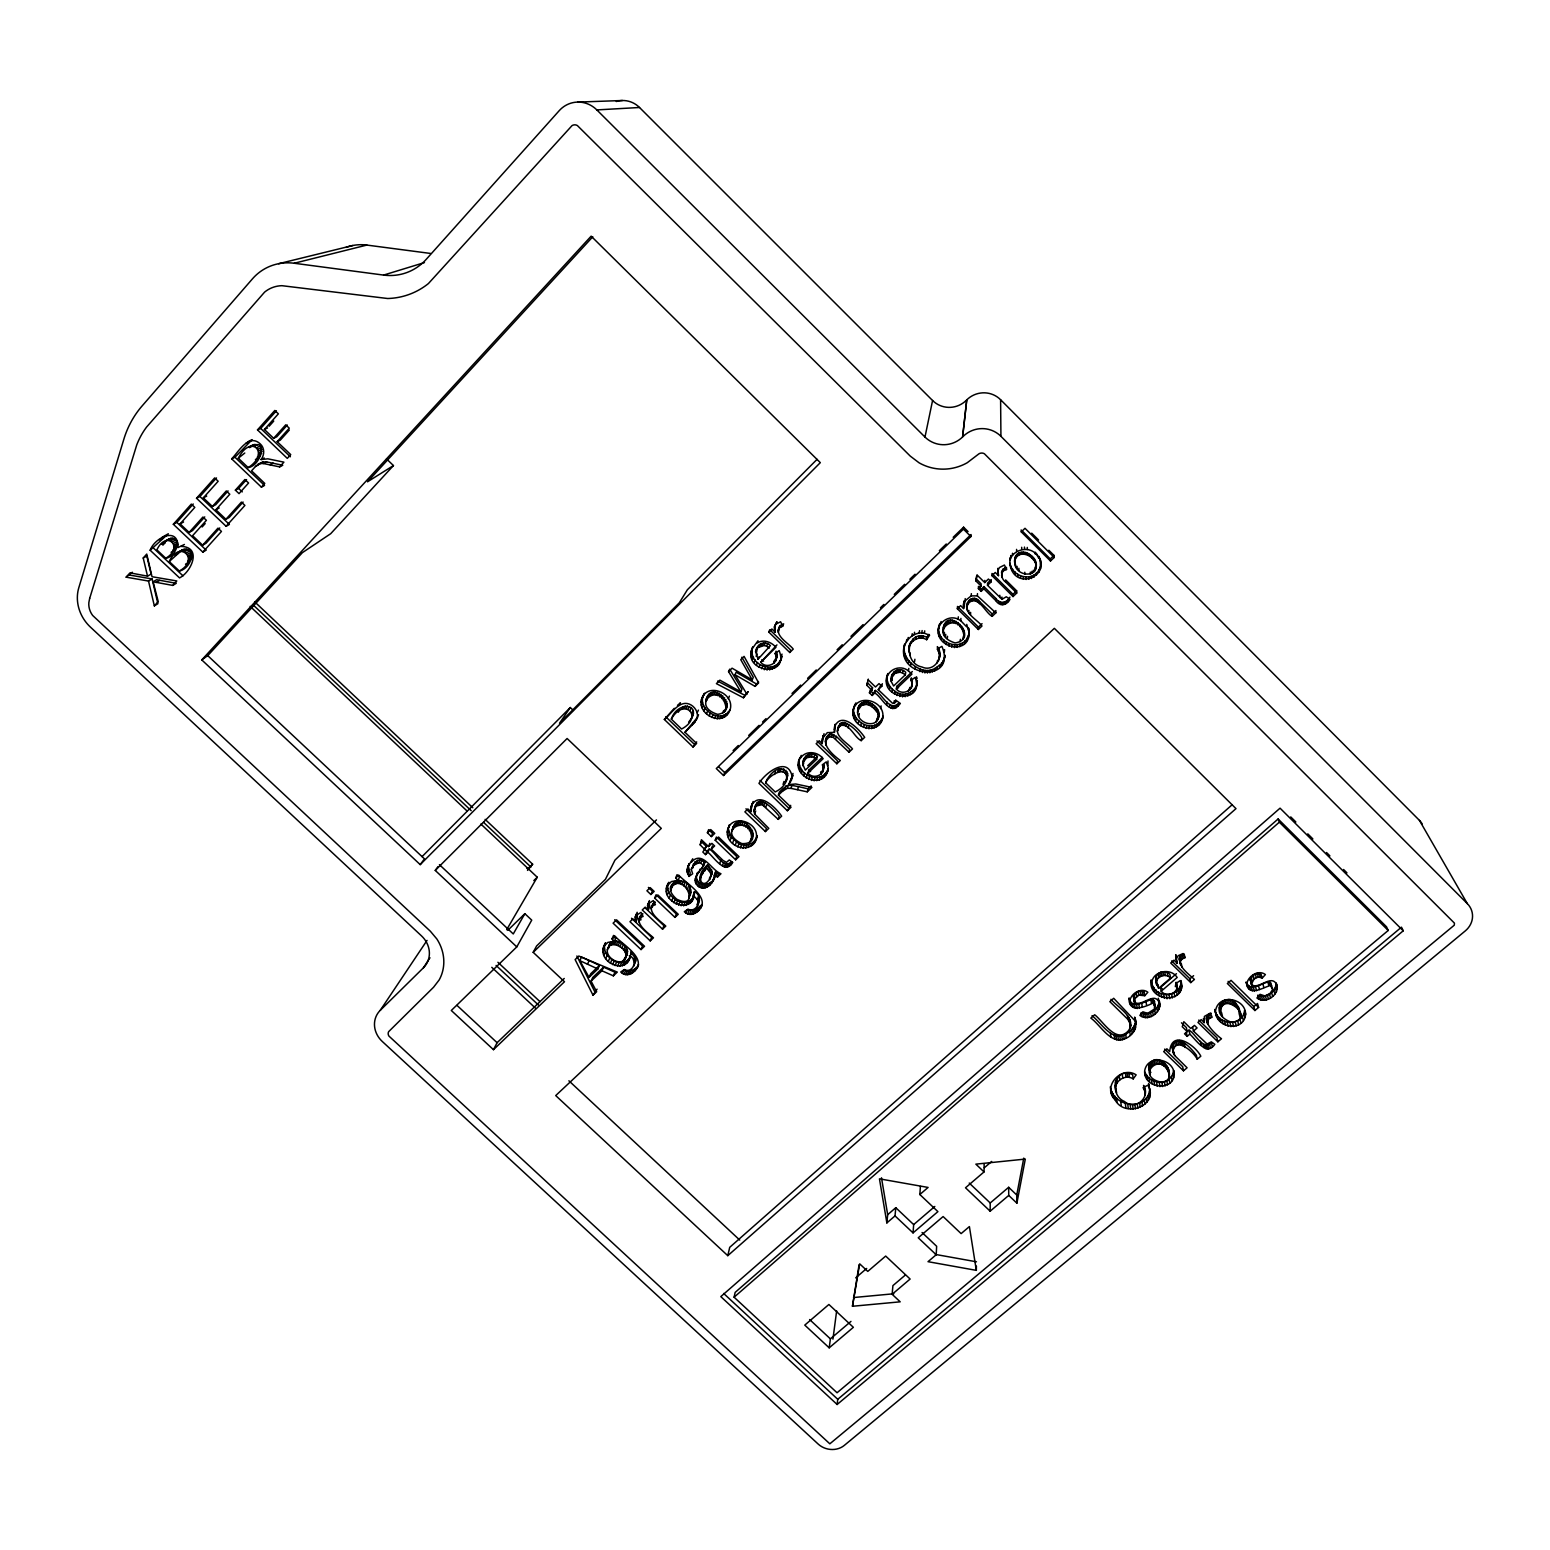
<?xml version="1.0" encoding="UTF-8"?>
<svg xmlns="http://www.w3.org/2000/svg" width="1550" height="1550" viewBox="0 0 1550 1550"><rect width="100%" height="100%" fill="white"/><g stroke="black" fill="none" stroke-linecap="round" stroke-linejoin="round"><path stroke-width="1.5" d="M625.987 955.071C625.483 967.587 607.949 960.632 607.271 951.448C607.6 938.971 625.425 945.887 625.987 955.071L627.537 951.487C626.956 942.342 609.208 935.464 608.879 947.883M625.677 957.958L627.537 951.487M908.804 648.21C910.276 640.518 919.654 635.054 926.667 639.724L926.977 637.321C906.518 628.273 902.41 663.264 922.056 667.023C933.991 672.7 945.093 656.464 937.324 646.641L939.494 655.398M939.494 657.413L939.746 652.938M179.354 571.039C200.493 559.356 179.238 539.245 169.241 561.526L179.354 571.039C193.304 568.017 197.896 541.628 179.044 551.606M992.194 616.357L995.836 612.87L995.856 610.564L992.213 614.033L992.194 616.357C985.451 613.064 978.786 595.374 969.292 602.408C960.826 611.94 977.779 619.748 981.983 626.026L978.341 629.494L957.338 608.743L957.512 606.457L978.418 627.111L978.341 629.494M987.505 585.319L991.206 581.792L991.225 579.623L987.544 583.129L987.505 585.319L1001.978 599.288L1006.299 596.769L1009.98 599.385C1007.248 605.159 999.537 606.844 995.972 600.799L995.991 598.552L983.921 586.597L981.247 589.155L981.169 591.364L978.399 588.613L978.476 586.404L981.247 589.155M990.217 1202.974L1008.663 1187.3L1008.74 1195.418L990.159 1211.189L990.217 1202.974L969.234 1183.057M635.151 962.666L635.791 958.578L630.753 952.204C630.734 978.283 592.662 962.221 605.585 942.788L602.95 949.201M627.963 961.678L630.366 956.311C623.875 970.087 602.756 958.423 604.577 945.655M671.111 887.84C683.938 869.996 701.491 911.342 676.788 899.213C654.255 879.548 698.604 872.301 689.111 896.404M726.059 707.827C721.409 679.346 688.471 705.134 717.65 714.356C741.908 710.888 711.276 676.226 705.696 701.084M997.832 572.648L997.851 568.346L998.471 575.651L995.274 572.473L991.961 575.651L1013.041 596.556L1016.722 593.049L1016.645 590.821L1005.659 579.933L1005.698 582.102L1016.722 593.049M1180.054 963.286L1179.298 958.074L1180.771 955.575L1184.181 953.986L1184.975 957.687C1171.742 962.279 1190.671 975.628 1194.43 979.464L1190.768 982.603L1170.734 962.996L1174.009 960.167L1177.051 963.131L1175.791 954.664L1176.295 959.411M990.159 1211.189L965.514 1187.784L984.037 1171.916L984.153 1163.953M991.961 575.651L992 573.5L1012.983 594.309L1013.041 596.556M706.936 700.174L706.955 698.469M751.556 839.209C752.312 812.452 714.007 830.083 741.791 843.587C768.18 844.924 740.474 804.566 732.259 829.482M909.191 645.769L908.746 651.872M1207.256 1022.729L1208.748 1018.776L1212.158 1017.226L1210.298 1013.08L1204.389 1016.413L1204.253 1022.554L1201.231 1019.609L1197.956 1022.399L1217.854 1041.813L1221.497 1038.733C1216.382 1035.129 1197.801 1018.505 1211.267 1013.293M676.711 883.636L678.048 880.322L675.684 877.998L678.726 875.111C686.107 883.713 713.949 899.039 696.783 912.156C693.199 915.062 687.522 915.391 684.306 911.71L688.006 909.153C697.326 913.88 704.475 895.822 694.342 891.773C695.543 917.523 655.359 901.461 668.883 882.26L666.442 888.538M693.916 895.977C687.347 910.024 665.822 898.244 667.817 885.186M732.956 829.541L733.363 826.363M922.056 1232.502L936.646 1246.277L936.2 1254.744L928.024 1261.681L976.326 1270.361L976.403 1266.079M715.519 871.952L714.317 875.246L717.495 877.029L718.677 873.716L715.519 871.952C715.693 879.935 707.904 891.851 698.914 886.774C688.781 879.141 702.789 870.189 704.843 862.304L700.058 859.494L695.136 861.955L691.281 869.317L692.656 873.774L688.975 876.409L686.921 871.701L689.072 863.679L686.96 869.395M688.975 876.409L690.254 873.115L688.258 866.121M978.399 588.613L981.092 586.055L975.861 580.882L977.352 575.263L984.734 582.567L984.792 580.378M981.169 591.364L983.863 588.806L983.921 586.597M1144.598 1091.006L1143.571 1085.407C1151.069 1097.516 1135.22 1110.982 1124.467 1101.469C1108.444 1095.056 1114.876 1065.819 1132.643 1074.751L1133.205 1078.897C1125.784 1073.859 1114.527 1080.641 1115.574 1089.476M878.734 713.291C880.477 729.953 856.22 724.683 857.634 710.946C858.681 693.024 885.031 705.889 877.765 719.316M903.611 651.271L904.716 644.006C893.943 677.893 957.609 683.608 941.916 646.35L937.053 649.101M858.235 708.253L857.576 712.671M981.092 586.055L981.15 583.846L975.958 578.692L976.946 574.972M979.406 603.706L979.484 601.439C974.931 594.541 965.398 600.47 966.716 607.678M751.053 651.814L752.816 646.912C740.319 672.526 790.345 678.939 779.146 650.593L775.116 653.674C780.599 662.78 766.591 669.833 760.759 662.218L776.938 644.897M977.391 601.923L977.469 599.656M964.023 636.159C959.993 606.844 925.195 633.466 955.11 642.94C981.731 638.6 944.551 602.252 943.059 631.063M964.236 631.993L963.577 637.786M995.836 612.87L977.372 595.859L977.469 593.611M975.706 600.877L975.803 598.629M943.369 626.936L943.408 632.923M975.861 580.882L975.958 578.692M974.156 600.489L974.252 598.222M715.092 874.994C714.337 889.099 690.622 885.922 697.732 872.34L695.233 878.966M972.47 600.625L972.586 598.358M1035.962 567.784C1039.817 553.369 1012.944 544.36 1014.708 562.669C1015.056 577.278 1040.728 578.712 1035.536 561.952M969.079 631.451L968.963 633.834L968.556 627.982C974.562 658.421 928.799 648.462 939.804 623.623L938.254 630.598M970.823 601.264L970.939 598.998M957.338 608.743L960.613 605.624L963.596 608.569L965.088 600.838L971.23 595.878L971.346 593.631M970.513 614.711L970.629 612.386M781.006 658.537L781.936 656.057C778.488 675.296 749.502 666.849 752.099 649.373M968.421 637.341L968.537 634.938C963.519 652.376 937.808 644.277 938.506 628.234M966.909 640.634L967.045 638.212M969.292 602.408L969.409 600.141M968.769 612.773L968.886 610.467M825.336 741.404L829.211 736.773L833.299 737.374L849.012 752.215L849.652 749.367L836.264 736.366L829.928 733.983C817.761 742.256 833.338 755.354 840.313 760.488L836.845 763.762L816.153 743.709L819.252 740.764L822.159 743.574L823.011 735.959L822.159 743.574M826.072 738.614L825.821 745.337M886.658 678.571L887.898 673.533C876.564 699.612 925.602 705.599 915.12 677.389L910.993 680.45C916.321 689.673 902.158 696.589 896.326 688.994L896.752 686.398L912.33 671.557M968.421 630.366L966.735 624.398M967.549 610.952L966.851 605.391M964.526 643.502L964.681 641.08M723.54 775.523L970.901 536.552L971.017 534.556L724.702 772.617L723.54 775.523L716.294 768.548L963.441 529.151L963.596 527.194L968.053 531.611M966.871 609.247L967.006 606.961M967.491 604.829L967.626 602.562M799.257 760.023C796.991 775.911 822.546 785.501 828.339 768.606C824.929 791.527 789.454 776.666 799.974 757.621M1110.304 1086.86C1113.016 1107.397 1148.027 1111.873 1149.751 1088.817M1133.205 1078.897L1136.15 1074.867C1121.386 1065.121 1101.682 1086.938 1115.07 1099.841C1125.067 1118.848 1159.788 1105.111 1147.814 1085.252L1143.048 1087.616L1144.171 1089.592M963.732 632.516L963.887 630.133M962.899 630.598L963.054 628.215M962.221 645.362L962.376 642.921M965.088 600.838L965.224 598.591M962.783 639.278L963.732 635.384M963.403 605.817L964.042 600.974L963.887 603.241M963.596 608.569L963.558 603.551M959.779 646.66L959.934 644.219M960.186 641.739L960.361 639.317M961.562 628.622L961.717 626.258M966.599 626.762L960.748 620.717L960.923 618.392M886.484 681.206L887.143 675.994M913.047 1232.889L913.667 1224.597L895.784 1207.702L895.028 1215.897L913.047 1232.889L937.905 1211.635L919.847 1194.527L920.409 1186.467M959.741 626.607L959.915 624.262M1169.456 1076.514C1164.631 1047.684 1131.655 1076.669 1162.442 1082.462C1174.764 1080.602 1168.933 1062.312 1159.361 1060.161C1152.154 1057.236 1144.869 1066.807 1150.894 1072.484M957.183 647.416L957.357 644.955M957.803 624.921L957.977 622.558M960.748 620.717L958.132 619.148L958.307 616.822M792.127 776.376L788.834 784.571L795.751 783.971L811.909 787.419L807.259 791.837L791.081 788.388L787.303 788.33L782.692 791.023L778.429 795.092L791.042 807.24L787.361 810.727L758.958 783.351C764.925 773.392 787.536 755.373 792.127 776.376L792.999 773.431M955.866 623.662L956.059 621.317M954.471 647.609L954.664 645.168M1240.233 1017.808L1239.206 1013.874C1236.183 982.216 1200.746 1011.143 1231.727 1022.399C1259.414 1017.982 1216.595 987.292 1221.303 1014.669M951.7 647.222L951.894 644.761M953.947 622.868L954.141 620.523M952.049 622.519L952.243 620.174M859.087 1264.723L852.461 1306.263L900.182 1301.826L892.141 1294.289L892.916 1285.609L905.394 1275.011M948.968 646.195L949.181 643.754M950.208 622.558L950.421 620.213M755.586 651.659L758.028 659.196L770.389 645.614C765.022 639.937 756.245 644.471 755.586 651.659L758.841 645.246M947.302 638.697L947.515 636.294M944.706 657.587L944.919 655.107L944.105 660.242M946.256 644.529L946.488 642.087M948.523 622.964L948.736 620.62M945.519 636.74L945.752 634.337M944.357 652.066L944.589 649.605M946.972 623.701L947.186 621.356M1152.309 984.986C1157.366 999.731 1182.418 996.65 1180.887 980.569C1188.114 1004.167 1147.639 1003.121 1151.049 979.929L1152.967 988.803M696.279 719.936C699.321 714.647 696.105 708.059 691.281 705.095C679.985 698.314 671.596 713.717 664.33 719.452L693.005 747.003L696.609 743.477L684.964 732.278L697.577 717.243L694.516 722.591L684.964 732.278M943.02 662.761L944.337 657.743M944.221 634.803L944.454 632.419M895.028 1215.897L886.871 1222.911L887.685 1214.677L881.485 1177.787M941.47 665.124L943.272 660.242M943.582 642.223L943.834 639.801M945.558 624.805L945.791 622.461M802.764 764.266C801.97 756.4 811.464 750.2 817.412 756.458L816.637 759.326L805.303 770.156L802.764 764.266L804.179 758.493M944.396 626.161L944.628 623.817M1419.451 820.396L1467.308 903.611A21.332 19.22 -11.8 0 1 1465.254 930.93L844.285 1445.414A18.619 16.159 13.3 0 1 818.167 1444.058L382.308 1041.503A23.851 21.487 30 0 1 380.293 1010.29L423.402 967.82A24.122 21.933 31.6 0 0 421.542 935.929L90.442 627.111A37.975 34.255 48.9 0 1 78.837 587.624L123.864 439.173A103.056 94.628 53.4 0 1 142.077 405.984L252.437 278.864A53.649 49.755 61.2 0 1 294.209 263.248L383.586 275.086A54.754 51.247 67.7 0 0 426.231 259.334L559.201 110.689A27.919 26.505 79.8 0 1 596.827 109.914L924.982 437.042A26.776 26.447 -33.3 0 0 962.608 436.945L966.754 399.881A24.006 23.579 -33.5 0 1 1000.603 399.726L1419.451 820.396A19.123 17.438 -13.4 0 1 1422.222 824.096M939.416 667.372L941.722 662.625M943.582 627.673L943.814 625.309M962.608 436.945L966.754 399.881M938.389 661.153L939.746 654.933M939.126 659.331L939.377 656.851M941.083 639.356L941.315 636.953M937.285 662.857L937.556 660.358M937.053 669.387L937.324 666.849L939.688 664.853M939.087 653.344L939.358 650.884M939.339 636.469L939.591 634.066M939.552 625.967L941.102 621.511M938.273 651.252L938.544 648.791M934.669 670.976L934.941 668.438L937.324 666.849M891.095 679.946C890.107 672.099 899.814 665.958 905.723 672.274L905.316 674.812L893.614 685.972L891.231 681.516L892.18 674.424M891.715 675.839L892.161 680.469M938.68 628.215L938.932 625.851M938.409 633.543L938.661 631.16M932.267 672.099L932.558 669.561L934.941 668.438M929.845 672.797L930.136 670.259L932.558 669.561M712.167 872.011C706.432 894.893 691.029 878.54 707.556 864.881L712.167 872.011L709.764 879.683M927.404 673.087L927.714 670.53L930.136 670.259M837.136 1404.494L837.756 1399.301L1401.471 927.171L1403.234 930.814L837.136 1404.494L720.808 1296.614L1280.048 808.17L1403.234 930.814M1092.014 1015.715C1101.101 1022.477 1111.641 1042.026 1125.707 1034.199C1131.539 1030.983 1137.642 1024.201 1134.639 1017.11C1137.991 1025.306 1134.464 1034.47 1126.249 1038.19C1111.311 1046.269 1100.597 1024.86 1090.832 1018.098L1094.668 1014.766C1103.038 1021.043 1116.252 1044.622 1128.536 1030.614C1137.429 1017.866 1117.163 1007.035 1110.943 999.324M924.924 672.991L925.234 670.433L927.714 670.53M730.341 708.989C734.254 692.404 706.141 681.671 701.356 700.019C697.907 715.868 724.664 727.318 730.127 709.512C721.176 726.02 694.477 707.594 704.611 693.218L703.351 695.814M922.405 672.526L922.734 669.968C913.473 667.081 904.541 659.06 904.018 648.83M756.148 838.841C760.314 821.19 729.236 812.336 727.241 832.195C727.086 849.226 755.044 854.961 757.175 835.683L754.792 841.921M832.931 1339.142L836.651 1310.893M829.192 1347.822L853.372 1327.323L828.901 1304.48L804.779 1325.114L829.192 1347.822L830.393 1338.871L850.969 1321.394M919.867 671.673L920.196 669.135M916.864 685.333L917.329 680.76L916.379 687.289M926.667 639.724L929.593 635.209L924.401 633.252L924.711 630.869M915.507 689.169L916.728 684.674M922.696 638.232L923.006 635.829M714.317 875.246L713.077 880.826M914.248 691.009L915.856 686.572M916.108 679.384L916.457 676.808L917.077 678.784M912.621 692.773L914.616 688.394M920.855 637.961L921.184 635.558M903.766 648.849C905.142 640.324 912.931 632.71 921.804 632.942L922.134 630.559M834.113 729.585L835.179 724.296L834.404 732.375L827.293 732.627L822.275 738.749M914.984 669.116L915.333 666.577M910.257 694.671L910.644 692.036L912.989 690.137M911.284 687.929L911.671 685.333M911.962 683.259L911.361 677.873L910.993 680.45M919.189 633.078L919.538 630.695M912.059 685.739L912.349 680.663M919.111 638.019L919.46 635.616M914.539 661.753L914.907 659.254M882.493 718.89C887.084 700.426 854.922 691.688 852.849 712.186C852.151 729.527 881.136 735.766 882.996 716.178L881.059 722.106M909.734 689.905L910.121 687.289L908.358 690.99M915.856 639.046L916.205 636.643M907.796 695.989L908.184 693.354L910.644 692.036M910.606 665.551L910.974 663.051M1155.641 978.844C1156.048 972.024 1165.348 969.351 1169.843 974.252L1170.579 978.031L1158.606 988.338L1155.641 978.844L1156.823 985.548M1170.579 978.031C1165.716 972.489 1155.196 976.655 1156.397 984.114M905.2 696.744L905.607 694.109L908.184 693.354M912.814 641.254L913.183 638.852M896.326 688.994L911.962 674.095L908.436 670.917L908.823 668.399M914.19 634.648L914.558 632.264M727.241 832.195L729.507 824.736L727.589 829.947M908.533 663.322L908.92 660.804M909.908 655.437L910.296 652.976M910.121 644.606L910.509 642.184M911.865 636.081L912.233 633.698M902.507 696.938L902.914 694.303L905.607 694.109M1129.872 1028.851L1130.047 1019.745M906.808 660.998L907.215 658.518M909.288 646.369L909.676 643.947M899.775 696.551L900.201 693.916C893.594 691.726 887.627 685.778 886.968 678.629M905.316 674.812L902.546 672.991L902.972 670.452M907.835 639.879L908.222 637.476M875.266 690.409L874.743 693.024C881.408 696.241 888.731 714.511 897.993 706.277L898.419 703.603C889.196 711.799 881.911 693.606 875.266 690.409L872.146 695.485L869.414 692.811L872.534 687.735L867.399 682.717L866.818 685.294L871.991 690.351L869.414 692.811M905.452 658.634L905.859 656.154M904.464 656.192L904.871 653.712M896.132 707.749L896.559 705.076M1040.418 568.986L1040.302 559.744L1038.5 556.101C1050.784 575.476 1018.021 589.717 1010.891 568.191C1004.013 551.122 1031.622 541.454 1038.674 558.174M903.844 653.712L904.251 651.252M897.121 695.543L897.547 692.928M906.363 641.933L906.75 639.511M750.587 809.178L752.021 803.714L750.839 811.754L747.914 808.945L744.891 811.851L765.409 831.575L768.781 828.359L754.656 814.041L753.784 810.941L756.109 806.019L762.193 804.663L778.255 819.369L781.646 816.153C775.891 807.686 758.376 789.958 750.994 806.756M891.269 678.416L894.989 673.32L900.027 672.216L900.434 669.697M894.389 708.505L894.834 705.831M881.117 684.809L878.249 689.673L892.548 703.293L895.299 702.479L895.745 699.825M892.781 708.679L893.246 706.006M893.846 703.371L894.292 700.716M855.329 705.637L855.949 702.964C845.351 717.495 872.437 735.979 881.543 719.374M891.308 708.369L891.754 705.696M894.486 693.954L894.951 691.339M898.206 672.216L898.651 669.678M852.461 1306.263L859.688 1263.831L867.768 1271.407L885.689 1256.062L910.121 1279.041L892.141 1294.289M896.539 672.584L896.966 670.046M889.448 707.188L889.913 704.514M891.928 691.784L892.393 689.169M894.989 673.32L895.435 670.782M893.575 674.424L894.021 671.886M886.716 704.727L887.181 702.053M889.623 689.188L890.087 686.592M891.231 681.516L891.696 678.939M887.937 686.572L888.421 683.976M878.753 724.896L879.276 722.145M886.891 683.899L887.375 681.322M671.324 719.142C683.996 696.434 704.436 716.778 681.593 729.023L671.324 719.142C677.428 700.077 703.913 703.681 688.665 722.067M880.613 708.563L881.117 705.889M1009.767 560.112L1011.123 555.404L1011.181 557.477M876.506 726.698L877.029 723.947M875.866 722.067L878.695 715.015M878.23 715.984L878.385 711.469M876.99 720.769L877.513 718.038M1008.74 1195.418L1016.878 1203.168L1016.742 1195.011L1023.775 1158.102M1016.878 1203.168L1025.306 1159.071L975.861 1164.147L984.037 1171.916M878.249 689.673L881.795 686.282L882.299 683.686M874.123 727.958L874.646 725.187M877.862 714.163L877.533 709.59M1145.566 1076.223L1144.946 1072.096C1149.693 1085.543 1172.052 1085.949 1173.563 1070.411C1178.736 1091.607 1143.474 1090.599 1144.656 1070.895C1147.446 1053.826 1173.951 1058.379 1174.299 1074.538M871.604 728.674L872.146 725.904M877.009 712.303L875.692 710.365L876.215 707.691M875.692 710.365L873.89 708.408L874.413 705.715M849.012 752.215L852.5 748.921C848.199 743.167 830.277 733.983 840.643 725.555C849.826 723.153 854.186 737.393 861.199 740.648L864.687 737.354C859.533 729.701 841.534 710.094 834.481 727.047M861.199 740.648L861.8 737.839C858.603 731.716 839.325 712.283 838.143 729.972M868.93 728.849L869.492 726.097M1216.44 1016.103L1214.696 1009.476C1217.176 1025.112 1242.79 1027.611 1244.592 1010.348L1245.658 1014.262C1243.759 1033.114 1214.638 1027.941 1215.568 1010.658C1218.416 993.356 1245.386 997.696 1245.658 1014.262M873.89 708.408L871.952 706.742L872.495 704.068M866.198 728.461L866.779 725.691M871.952 706.742L870.054 705.502L870.596 702.847M871.991 690.351L872.534 687.735M924.982 437.042L932.577 400.501L639.511 107.492A24.955 23.773 82.6 0 0 616.28 101.506M863.505 727.434L864.086 724.683M870.054 705.502L868.155 704.727L868.717 702.053M248.155 467.596C270.494 453.666 251.158 432.876 238.312 458.219L248.155 467.596C261.698 465.736 269.002 435.027 249.589 447.64M860.851 725.807L861.432 723.056M857.634 710.946L861.335 705.502L866.295 704.359L866.857 701.704M864.493 704.398L865.074 701.743M670.801 889.254L673.087 883.248M734.099 1297.195L735.146 1292.409L1278.111 818.981L1386.533 926.822L1388.219 930.465L837.058 1392.753L734.099 1297.195L1279.331 822.178L1278.111 818.981M858.196 723.559L858.797 720.827M862.846 704.785L863.428 702.111M858.758 716.313L859.359 713.62M861.335 705.502L861.916 702.847M692.637 899.349L694.361 893.962M859.959 706.567L860.56 703.894M855.716 720.75L856.317 718.018M858.041 709.357L858.642 706.664M858.816 707.904L859.417 705.231M853.972 717.921L854.592 715.189M852.849 712.186L853.856 707.188M727.783 1255.674L1235.989 808.635L1054.349 628.331L555.714 1095.579L727.783 1255.674L729.721 1247.324L1232.308 804.624M853.023 715.054L853.643 712.361M848.141 727.958L848.799 725.206M724.954 710.849L727.221 705.173M700.193 844.886L701.452 841.708L706.49 846.533L702.828 852.054L705.521 854.631L706.742 851.415L700.193 844.886L701.414 839.732L708.563 846.571L711.915 843.374L714.627 845.951L711.276 849.148L723.23 860.579L726.543 862.323L729.275 859.959L732.801 862.42C725.109 875.479 713.911 856.995 707.962 852.306L709.183 849.09C715.712 852.093 722.784 869.569 731.716 861.858L730.592 865.113M846.242 726.272L846.901 723.521M699.748 879.121L701.259 874.646M836.845 763.762L837.523 760.876L816.928 740.9M827.623 771.532L828.165 767.696L826.286 761.883L822.275 764.847C827.603 773.896 813.653 780.522 807.976 773.101L808.79 770.195L822.217 757.388M844.769 725.322L845.428 722.571M843.452 724.954L844.111 722.222M842.038 725.032L842.716 722.3M840.643 725.555L841.321 722.804M778.255 819.369L779.185 816.269C775.039 810.882 756.632 790.306 755.005 809.371M839.383 726.485L840.061 723.734M837.252 731.329L838.453 725.981M826.789 773.373L827.526 770.447M835.566 739.156L836.264 736.366M825.588 775.136L826.305 772.21M827.894 765.758L827.991 760.934M834.404 732.375L834.83 726.814M833.299 737.374L834.016 734.584M823.999 776.86L824.736 773.915M821.694 778.701L822.449 775.756M866.818 685.294L868.31 679.113M823.263 767.579L823.999 764.673L822.643 772.132M831.207 736.56L831.924 733.77M819.291 779.979L820.066 777.034M821.132 774.051L821.887 771.125L820.57 772.171M829.211 736.773L829.928 733.983M827.254 738.071L827.991 735.281M816.773 780.696L817.548 777.751M826.034 739.602L826.77 736.812M814.137 780.871L814.913 777.926M821.907 741.171L822.663 738.381M811.464 780.483L812.258 777.519M823.283 736.444L824.038 733.673M807.259 791.837L808.073 788.853L811.173 785.908M808.829 779.495L809.643 776.55M816.637 759.326L813.924 757.543L814.699 754.676M1034.683 570.981L1035.807 565.653M802.919 762.774L806.504 757.834L811.425 756.788L812.219 753.92M806.252 777.945L807.066 775M1036.059 565.982C1035.555 555.559 1017.904 548.177 1014.804 560.868L1014.727 558.775M803.714 775.794L804.547 772.869M809.662 756.768L810.456 753.92M808.015 757.117L808.829 754.249M165.773 558.252C184.547 547.344 166.334 529.422 156.879 549.882L165.773 558.252C178.657 556.276 182.939 530.914 165.966 540.562M806.504 757.834L807.337 754.966M797.649 789.628L798.502 786.644L808.073 788.853M802.919 765.797L803.752 762.91M805.128 758.899L805.961 756.032M801.428 773.256L802.261 770.35M787.361 810.727L790.694 805.341M799.742 770.699L800.594 767.792M635.965 921.824L635.19 917.174L637.166 912.291L637.457 918.375L635.965 921.824L632.884 918.917L629.978 921.708L650.225 940.869L653.48 937.789C647.803 932.538 631.664 922.037 642.824 913.648L639.123 919.169M640.615 915.721L640.886 919.983M798.696 768.102L799.548 765.196M648.946 902.003L649.721 906.673L648.268 910.083L645.188 907.157L642.262 909.966L662.548 929.186L665.803 926.086C660.164 920.816 643.986 910.334 655.088 901.926L651.446 907.409M652.879 903.999L652.569 906.808M798.25 765.467L799.102 762.581M799.122 760.488L801.234 755.373M791.081 788.388L791.953 785.404L798.502 786.644M791.372 780.347L792.844 775.387L788.834 784.571M786.489 780.134C788.834 763.898 768.49 774.884 765.758 782.886L775.174 791.953C798.696 780.561 783.06 753.668 766.746 779.921L765.758 782.886M787.942 775.329L785.191 782.13M790.326 782.421L791.217 779.476M789.764 652.511L790.674 650.07L769.769 629.707L768.781 632.071L789.764 652.511L793.251 649.101C788.562 642.824 772.752 635.287 780.328 625.58L783.641 623.836L782.711 626.181L779.379 627.924M778.991 628.273L780.328 625.58M787.303 788.33L788.194 785.366L791.953 785.404M784.881 789.202L785.773 786.218L788.194 785.366M757.059 647.784L756.652 652.317M782.692 791.023L785.773 786.218M786.935 776.414L787.846 773.469M783.06 784.416L783.99 781.452M786.276 774.69L787.167 771.764M785.133 773.237L786.024 770.311M778.429 795.092L779.359 792.089L783.602 788.039M765.409 831.575L766.378 828.417L745.957 808.79M1141.73 1016.49L1141.129 1012.576C1148.957 1016.626 1159.594 1008.856 1159.071 1000.428C1163.566 1010.987 1148.938 1022.554 1139.851 1015.386L1142.873 1011.801L1147.639 1013.371L1154.459 1009.031L1154.479 1001.378L1152.309 999.188C1145.489 1000.99 1131.481 1010.426 1129.078 997.909C1128.09 1013.719 1145.198 1006.996 1152.967 1003.044L1155.157 1005.253M782.924 771.803L783.835 768.877M780.367 771.396L781.297 768.49M1172.033 1046.754C1176.857 1031.583 1192.066 1049.389 1196.348 1055.163L1197.201 1059.231L1200.824 1056.189C1194.934 1044.797 1171.606 1028.929 1169.727 1051.539L1166.898 1048.808L1163.663 1051.559L1183.483 1070.817L1187.087 1067.776L1174.629 1055.453L1172.033 1046.754L1173.486 1053.787M1197.201 1059.231C1193.868 1052.043 1175.016 1035.342 1172.866 1052.237M778.972 771.629L779.902 768.722M777.538 772.229L778.488 769.304M752.602 844.595L755.819 838.744M765.758 807.337L766.746 804.295M774.535 774.477L775.484 771.551M775.116 653.674L776.085 651.213L777.209 656.483L773.663 661.714M750.452 846.319L753.629 841.398M763.801 805.651L764.789 802.609M1258.813 999.072L1257.709 995.197C1265.672 999.285 1276.464 991.477 1276.115 982.913C1281.656 993.395 1265.885 1005.233 1256.914 997.968L1260.053 994.344L1264.858 995.914L1269.876 993.647L1272.724 989.501L1270.419 985.49C1263.502 987.234 1249.106 996.979 1246.762 984.211C1247.634 976.287 1258.348 969.137 1265.401 974.562L1262.223 978.089L1258.368 976.926L1254.163 978.922L1251.315 984.289C1258.174 991.206 1273.209 971.288 1277.297 986.73M749.754 841.863L752.583 836.051M748.146 847.501L749.192 844.304L751.498 843.123M751.963 836.012L752.99 832.854M762.193 804.663L763.181 801.621M750.82 840.604L751.866 837.426M751.924 837.678L752.971 834.52M1001.571 575.748L1003.005 569.218L1006.454 567.416L1006.493 569.548C999.614 570.691 1000.971 579.061 1005.698 582.102M760.682 804.276L761.689 801.234M751.576 834.249L752.602 831.11M759.093 804.373L760.101 801.35M745.705 848.179L746.771 844.982L749.192 844.304M750.723 832.447L751.769 829.308M649.431 900.569L647.493 905.394L648.268 910.083M757.524 804.973L758.551 801.931M743.128 848.334L744.194 845.137L746.771 844.982M749.406 830.587L750.452 827.448M754.656 814.041L755.683 810.96M756.109 806.019L757.136 802.977M774.361 627.053L776.841 621.841L774.361 627.053L775.097 632.109L775.329 624.727M740.474 847.947L741.559 844.75L744.194 845.137M747.623 828.669L748.669 825.549M753.784 810.941L755.47 805.244M823.399 769.226L824.116 767.095M735.649 859.804L736.754 856.549L716.391 837.058L715.209 840.236L735.649 859.804L739.001 856.627L718.541 837.039L715.209 840.236M737.839 846.939L738.924 843.762L731.29 837.271L728.384 829.056M745.724 827.061L746.79 823.941M750.839 811.754L751.634 806.116M743.864 825.859L744.93 822.74M752.06 804.508L753.106 801.466M728.829 866.508L729.953 863.234M727.183 867.225L728.306 863.951M742.004 825.084L743.089 821.965M735.223 845.351L736.327 842.173M740.183 824.736L741.268 821.616M725.632 867.361L726.776 864.106M738.439 824.755L739.524 821.655M724.199 867.051L725.361 863.796M732.627 843.181L733.731 840.003M730.147 840.449L731.29 837.271M735.378 825.801L736.482 822.682M722.397 865.908L723.559 862.653M736.831 825.104L737.936 822.004M715.906 876.312L717.088 873.018M734.061 826.828L735.184 823.709M728.442 837.697L729.566 834.539M719.723 863.544L720.886 860.289M731.871 831.013L734.099 824.968M710.094 884.934L711.295 881.601M711.818 882.977L713.019 879.644M700.949 907.854L702.189 904.444L694.439 910.586L687.251 909.656L685.952 913.086M708.466 886.271L709.687 882.938M727.473 834.946L728.597 831.808M698.546 910.683L699.786 907.254M706.839 887.239L708.059 883.907M695.001 913.26L696.26 909.831M705.173 887.84L706.393 884.488M710.966 875.324L711.721 869.879M696.783 912.156L698.042 908.707M603.977 946.333L607.774 942.419L614.42 941.218L611.979 938.913L614.943 936.084C622.112 944.57 649.876 959.489 633.039 972.47C629.474 975.357 623.914 975.609 620.736 972.005L624.359 969.506C632.71 974.214 638.949 959.159 629.242 955.788M693.16 914.035L694.439 910.586M697.461 905.839L699.399 898.264M703.506 888.072L704.727 884.721M710.52 873.173L709.474 871.41L710.675 868.116M698.139 901.654L697.248 899.581L698.507 896.191M701.879 887.937L703.119 884.604M700.348 887.511L701.588 884.178M709.474 871.41L707.594 869.356L708.815 866.082M691.3 914.442L692.579 910.993M698.914 886.774L700.174 883.442M700.019 877.959L706.006 867.69M704.785 870.984L707.556 864.881M689.44 914.442L690.738 911.012M699.496 900.337L696.938 904.58M691.726 901.17L693.005 897.779M697.597 885.709L698.837 882.376M711.276 849.148L712.477 845.951M699.844 880.264L700.988 875.808M702.227 874.549L703.448 871.255M687.677 913.996L688.956 910.548M700.271 881.33L701.084 876.951M690.351 902.798L691.629 899.387M693.083 897.353L694.342 891.773M703.623 865.559L703.971 861.432M779.727 662.373L780.658 659.893M688.278 904.406L689.576 900.996M701.84 868.484L704.843 862.304M780.561 660.474L781.491 658.014M696.318 884.197L697.577 880.865M689.789 894.428L691.067 891.056M776.938 665.977L777.887 663.477M695.156 880.71L696.415 877.397M686.049 905.433L687.347 902.042M688.781 898.632L691.067 892.587M698.895 872.321L700.154 869.046M708.563 846.571L709.784 843.374M781.084 656.541L782.014 654.081M695.504 882.493L696.764 879.16M778.526 664.194L779.456 661.714M683.666 905.898L684.984 902.488M689.421 892.8L690.699 889.429M702.731 864.687L700.697 863.176L701.937 859.94M711.392 836.593L712.613 833.454L708.621 829.637L707.401 832.776L711.392 836.593L714.744 833.396L710.733 829.579L707.401 832.776M691.281 869.317L693.877 865.21L698.817 862.73L700.058 859.494M688.587 891.095L689.886 887.743M774.632 667.876L775.601 665.376M772.21 669.193L773.179 666.694M775.542 661.133L777.209 656.483M681.148 905.781L682.465 902.391M687.309 889.332L688.607 885.98M776.124 656.464L777.092 654.003M674.967 917.387L676.304 913.938L656.076 894.738L654.662 898.109L674.967 917.387L678.241 914.287L657.917 894.989L654.662 898.109M696.357 863.408L697.616 860.153M774.031 663.109L775 660.629M769.672 669.968L770.66 667.449M693.877 865.21L695.136 861.955M678.609 905.2L679.927 901.79M685.584 887.511L686.882 884.159M683.724 885.922L685.042 882.589M687.599 873.987L688.878 870.693M676.188 904.192L677.524 900.802M693.334 864.086L692.773 868.097M673.882 902.778L675.219 899.387M681.903 884.759L683.221 881.427M686.921 871.701L688.219 868.407M767.018 670.143L768.006 667.643M687.774 866.954L692.753 858.778M680.121 884.004L681.438 880.671M662.548 929.186L663.942 925.699L645.42 908.145M671.712 900.976L673.068 897.586M678.357 883.636L679.694 880.322M764.305 669.755L765.312 667.256M780.851 626.859L781.801 624.534M1175.326 986.653L1176.14 982.274C1181.139 991.826 1167.344 998.723 1161.202 991.225L1160.504 987.408L1176.431 973.691M675.199 883.946L676.536 880.632M778.042 630.618L779.417 626.82M778.1 632.206L779.049 629.842M670.801 890.804L672.158 885.903M673.843 884.566L675.199 881.233M761.651 668.767L762.678 666.268M669.154 898.089L670.53 894.699M756.129 683.802L736.134 672.196L735.01 674.715L755.083 686.379L758.493 681.496M1153.801 1005.136L1154.479 1001.378M650.225 940.869L651.659 937.343L631.509 918.239M672.661 885.476L674.018 882.144M675.684 877.998L677.021 874.704L679.481 877.029L678.144 880.342L671.382 881.582L667.488 885.592M634.744 971.036L638.581 964.643L637.108 968.285M667.333 894.912L668.709 891.56M774.399 629.164L775.349 626.82M633.039 972.47L636.236 967.413M666.384 891.676L667.759 888.324M759.035 667.197L760.062 664.698M633.64 966.289L635.907 960.613M728.558 671.654L729.721 669.135L741.946 689.246L740.842 691.842L728.558 671.654L732.065 668.186L752.234 679.869L753.281 677.311L741.849 657.2M641.041 949.588L644.529 946.275L616.571 919.847L613.102 923.18L641.041 949.588L642.514 946.023L614.691 919.731M631.276 973.555L634.531 968.827M769.42 648.036L766.649 646.214L767.657 643.812M743.419 697.771L748.069 691.688L743.419 697.771L716.391 683.627L719.898 680.159L740.842 691.842M634.279 962.182L635.791 958.578M629.474 974.311L630.986 970.649L632.788 969.913M1176.566 958.384L1178.213 955.691L1183.076 953.521L1184.975 957.687M757.795 647.667L764.131 645.459L765.138 643.056M633.388 960.148L634.899 956.563M756.458 665.008L757.504 662.528M627.653 974.698L629.164 971.056L630.986 970.649M625.832 974.698L627.343 971.056L629.164 971.056M758.028 659.196L759.054 656.735M651.039 908.746L653.712 902.875M762.348 645.459L763.356 643.056M624.069 974.252L625.599 970.61L627.343 971.056M760.701 645.827L761.728 643.424M626.626 963.267L628.157 959.663M622.364 973.361L623.914 969.719L625.599 970.61M754.133 662.431L755.179 659.951M624.592 964.836L626.123 961.232M756.09 656.289L757.136 653.829M624.088 960.322L627.208 954.354M625.038 959.198L627.518 952.998M622.403 965.863L623.952 962.24M647.551 907.351L649.004 903.941M759.19 646.563L760.217 644.141M638.813 921.979L640.305 918.511M620.058 966.309L621.627 962.686M625.619 953.463L627.149 949.898M650.884 894.524L654.158 891.405L650.186 887.627L646.912 890.766L650.884 894.524L652.337 891.173L648.384 887.414M622.906 961.213L625.638 956.718M752.428 659.796L753.494 657.336M751.363 657.142L752.409 654.701M726.756 714.957L727.919 712.264M624.786 951.797L626.336 948.232M638.736 920.506L641.448 914.597M623.526 950.053L625.057 946.507M724.586 716.739L725.749 714.046M751.75 649.334L758.008 640.731M613.374 975.841L614.962 972.179L603.551 967.161L592.739 977.469L591.073 981.131L596.634 991.729L592.991 995.178L575.127 959.586L578.828 956.04L617.307 972.102L613.374 975.841L601.923 970.784L591.073 981.131M617.578 966.192L619.128 962.569M615.059 965.592L616.629 961.969M635.248 919.111L636.759 915.663M750.898 654.449L751.963 652.007M723.869 712.148L726.853 706.742M621.802 948.271L623.352 944.706M635.19 917.174L636.682 913.725M722.261 717.979L723.443 715.286M719.781 718.696L720.963 716.003M722.513 713.213L723.695 710.539M619.961 946.701L621.511 943.175M612.676 964.604L614.246 961M726.078 706.102L727.241 703.448M711.915 874.219L709.396 878.288M610.39 963.209L611.998 959.605M618.159 945.558L619.729 942.012M725.671 704.281L726.853 701.646M728.287 698.721L729.43 696.105M717.166 718.89L718.367 716.197M724.819 702.421L725.981 699.786M592.991 995.178L597.06 989.171M608.239 961.426L609.847 957.842M616.396 944.803L617.966 941.276M601.923 970.784L603.551 967.161M723.462 700.503L724.644 697.887M614.653 944.454L616.241 940.908M605.701 958.578L607.309 954.994M613.025 944.454L615.989 937.692L613.567 935.406L611.979 938.913M714.472 718.502L715.693 715.79M610.216 945.345L611.824 941.799M721.661 698.546L722.842 695.931M611.533 944.744L613.141 941.199M603.88 955.478L605.507 951.894M711.799 717.495L713.019 714.802M597.854 968.982L599.501 965.359L581.541 957.048L579.816 960.632L589.058 977.372L597.854 968.982L579.816 960.632M607.251 949.937L609.751 943.776M609.053 946.217L610.661 942.691M719.743 696.899L720.924 694.284M602.911 952.281L604.539 948.736M717.824 695.679L719.026 693.083M589.058 977.372L590.744 973.71L599.501 965.359M709.144 715.868L710.384 713.174M693.005 747.003L696.686 741.869M715.964 694.904L717.166 692.288M706.509 713.639L707.749 710.966M1009.961 565.227L1009.903 563.115C1012.324 578.072 1035.497 583.091 1040.244 566.854M587.431 964.313L589.116 960.709M714.104 694.555L715.325 691.939M1134.116 1001.843L1133.496 996.495L1136.266 992.697L1140.354 990.741L1144.152 991.884L1144.772 995.72L1138.921 995.139L1134.91 998.568L1134.116 1001.843C1140.916 1008.663 1155.641 989.036 1159.749 1004.303M712.341 694.594L713.562 691.978M710.714 694.962L711.934 692.366M703.991 710.83L705.25 708.176M709.241 695.679L710.481 693.083M706.083 699.515L708.059 695.446M702.247 708.021L703.506 705.366M707.904 696.744L709.144 694.129M694.516 722.591L695.814 719.898M697.287 717.417L698.566 714.744M697.151 712.787L698.43 710.113M701.259 705.192L702.518 702.557M691.998 725.381L693.296 722.668M701.026 702.344L702.286 699.709M702.15 697.849L703.409 695.233M701.356 700.019L702.634 697.403M692.288 715.848L693.586 713.155M691.339 718.793L693.334 714.589M1251.315 984.289L1250.211 978.961L1255.19 973.71L1261.099 974.291L1262.223 978.089M691.746 713.155L693.063 710.481M692.191 714.472L693.489 711.799M689.905 710.656L691.222 708.001M688.026 709.261L689.343 706.606M685.952 708.544L687.27 705.889M683.879 708.505L685.216 705.851M681.961 709.164L683.317 706.509M678.319 712.264L679.694 709.59M679.074 705.444L680.431 702.809L677.486 705.347M507.741 930.387L524.869 913.686L531.727 920.138L516.789 946.895L451.302 1010.484L493.462 1049.679L497.104 1042.704L564.239 978.457M664.33 719.452L674.308 708.311M493.462 1049.679L564.491 981.731L533.181 952.339L536.591 945.984L605.449 879.334L614.962 860.134L656.464 819.892M887.414 676.091C890.746 668.011 901.751 665.202 908.436 670.917M524.869 913.686L513.263 933.952L439.406 864.648M261.388 487.146L264.759 483.406L251.565 470.832L255.479 466.492L259.819 463.566L263.539 463.547L279.639 466.879L283.921 462.152L267.821 458.819L261.059 459.575C264.662 454.964 264.759 447.795 260.148 443.804C248.581 433.147 238.39 452.116 231.667 458.839L261.388 487.146L264.546 485.421L234.961 457.25L231.667 458.839M506.676 929.709L537.249 877.222L480.887 824.058M485.131 819.369L532.638 864.202L527.523 870.403M926.977 637.321L928.915 634.318M423.402 967.82L429.97 957.764M380.293 1010.29L427.044 940.385M573.345 710.404L570.303 707.517L559.511 723.191L679.346 602.756L687.367 589.775L817.083 459.323M516.789 946.895L435.259 870.441L438.03 866.586M420.205 864.629L424.487 858.894L207.739 655.631L201.771 659.913L420.205 864.629L820.318 462.656L591.151 236.162L201.771 659.913M635.655 915.721L641.022 912.388L643.095 916.476L641.351 917.077M647.977 903.96L653.344 900.589L655.417 904.696L653.674 905.316M897.993 706.277L900.356 703.429L896.714 700.871L895.299 702.479M995.991 598.552C999.537 604.558 1007.209 602.892 1009.922 597.137M800.401 758.241C805.632 750.045 817.702 751.479 823.147 758.667L807.976 773.101M1144.772 995.72L1147.853 992.232C1140.645 986.536 1128.478 994.887 1129.911 1003.431M148.529 581.056L154.341 605.876L157.887 603.706L152.094 578.964L148.529 581.056L126.151 577.162L129.987 572.861L147.521 576.154L151.106 574.101L146.824 556.024L143.22 558.019L147.521 576.154M143.22 558.019L146.746 554.067L152.016 576.716L176.816 580.959L172.786 585.416L153.121 581.792L158.236 601.574L154.341 605.876M180.943 546.394C202.43 546.879 191.522 571.814 179.548 577.917L150.156 550.25C154.787 537.269 178.851 525.993 177.901 547.615L184.411 544.457M173.329 524.268L176.836 522.408L206.189 550.134L202.818 552.11L173.329 524.268L191.309 504.099L194.796 507.412L180.091 523.881L189.139 532.425L192.568 530.526L204.774 516.906M196.521 498.267L199.931 496.504L229.381 524.423L226.106 526.283L196.521 498.267L214.656 477.923L218.162 481.256L203.321 497.86L212.408 506.462L215.741 504.68L228.063 490.924M273.653 438.301L285.743 424.816L289.269 428.188L277.179 441.673L290.722 454.596L287.312 458.374L257.494 429.892L274.815 410.459L278.361 413.831L264.411 429.466L273.653 438.301L276.772 436.79L287.312 425.029M126.151 577.162L132.37 572.241M150.156 550.25L168.33 533.762L162.149 537.269M176.836 522.408L193.246 504.002M199.931 496.504L216.496 477.942M234.961 457.25L252.146 439.657L248.911 441.169M257.494 429.892L260.691 428.42L276.384 410.808M244.784 453.026L238.312 458.219M162.886 545.174L165.327 542.442L161.801 544.379M269.119 426.25L273.749 421.077M189.139 532.425L202.914 517.041L206.402 520.316L192.607 535.699L202.643 545.174L206.014 543.236L219.751 527.969M212.408 506.462L226.3 490.943L229.787 494.237L215.876 509.756L225.932 519.289L229.226 517.448L243.098 502.045M182.513 549.63L169.241 561.526M202.12 526.981L205.181 523.59M235.368 490.149L244.919 479.512L248.581 482.999L239.029 493.636L235.368 490.149L238.623 488.424L246.566 479.589M289.327 430.067L280.279 440.142L277.179 441.673M940.869 623.856C944.686 618.566 952.146 616.164 958.132 619.148M202.643 545.174L217.969 528.143L221.456 531.437L202.818 552.11M225.932 519.289L241.412 502.103L244.9 505.436L226.106 526.283M207.739 655.631L302.405 552.633L330.692 533.704L393.448 465.562L386.512 458.897M592.798 236.743L367.505 481.817L393.448 465.562M1189.799 1034.121L1187.145 1036.369L1184.529 1033.811L1189.005 1030.13L1189.799 1034.121C1195.767 1039.372 1206.598 1056.868 1214.812 1044.293L1211.325 1041.852L1207.082 1044.022L1193.423 1031.06L1192.589 1027.069M422.065 856.627L570.303 707.517M435.259 870.441L567.106 738.498L661.308 828.378L533.181 952.339M527.523 869.24L532.638 864.202M768.781 632.071L771.9 628.99L775.097 632.109M533.82 880.594L537.249 877.222M760.759 662.218L775.969 647.319C771.474 641.991 763.201 638.833 756.962 643.114M755.083 686.379L758.648 682.891L744.077 656.386L740.745 659.661L752.234 679.869M733.092 750.549L738.284 745.511M748.689 735.436L759.074 725.361M762.542 722.009L766.01 718.638M792.011 693.451L800.672 685.061M807.608 678.338L816.269 669.949M837.077 649.779L842.27 644.742M850.95 636.352L863.079 624.592M880.4 607.813L883.868 604.442M894.273 594.367L904.677 584.292M909.869 579.254L915.062 574.217M939.339 550.715L946.275 543.992M953.192 537.269L963.596 527.194M1021.276 531.882L1024.996 528.298L1054.233 557.458L1050.493 561.003L1021.276 531.882L1021.179 529.906M704.068 848.857L706.49 846.533M984.734 582.567L988.416 579.041L991.206 581.792M706.742 851.415L709.183 849.09M705.521 854.631L707.962 852.306M872.146 695.485L874.743 693.024M807.724 765.7L817.412 756.458M978.418 627.111L982.061 623.662M1012.983 594.309L1016.645 590.821M1050.493 561.003L1050.261 558.911L1053.981 555.384L1048.846 550.25M717.495 877.029L720.982 873.735C711.276 870.344 702.692 849.904 691.474 862.033M887.685 1214.677L895.784 1207.702M919.847 1194.527L928.082 1187.436L879.451 1178.833L886.871 1222.911M1161.202 991.225L1177.186 977.469C1169.882 966.096 1149.092 972.296 1152.018 986.284M1190.768 982.603L1189.954 978.806L1193.597 975.686M913.667 1224.597L934.824 1206.462M855.678 1277.878L866.702 1268.442M984.327 1167.751L991.671 1161.454M1193.423 1031.06L1197.065 1027.941L1194.449 1025.383L1190.788 1028.503L1183.832 1021.721L1182.263 1026.759L1187.184 1031.564L1186.389 1027.572L1181.468 1022.806M1254.938 1010.522L1253.834 1006.589L1257.515 1003.489L1258.619 1007.403L1254.938 1010.522L1227.368 983.494L1231.049 980.356L1258.619 1007.403M167.691 540.001L169.473 538.644M775.872 624.166L780.599 621.763L782.711 626.181M1189.005 1030.13C1195.476 1033.462 1202.316 1050.377 1211.461 1042.879L1212.371 1046.909M172.786 585.416L176.254 583.323L156.666 579.719L153.121 581.792M156.143 582.451L159.689 580.378M187.589 561.604L191.018 559.589M185.496 564.2L188.926 562.185M188.306 560.151L191.716 558.155M188.674 557.322L192.103 555.346M188.674 558.736L192.103 556.76M188.286 555.811L191.716 553.834M187.492 554.319L190.921 552.342M186.291 552.924L189.739 550.967M184.586 551.684L188.015 549.708M177.146 552.962L184.295 549.029M174.956 555.171L178.424 553.195M182.726 551.025L186.174 549.068M172.883 550.153L176.371 548.196M171.101 552.304L174.588 550.347M173.871 548.506L177.359 546.549M174.375 546.724L177.862 544.786M174.297 545.019L177.766 543.081M173.6 543.411L177.088 541.473M172.341 541.899L175.847 539.962M170.81 540.756L174.317 538.838M169.163 540.117L172.67 538.199M164.164 541.938L171.023 538.121M159.379 539.904L162.924 537.986M215.876 509.756L219.209 507.954M180.091 523.881L183.559 522.021M279.639 466.879L282.739 465.252L266.677 461.939L262.996 461.939L255.479 466.492M270.068 464.748L273.207 463.121M203.321 497.86L206.712 496.116M263.539 463.547L266.677 461.939M257.494 464.535L262.996 461.939M261.059 459.575L264.236 457.986M255.401 459.517L258.598 457.909M257.319 457.076L260.516 455.487M258.463 454.944L261.64 453.356M258.889 452.968L262.066 451.379M258.656 451.011L261.834 449.442M257.881 449.229L261.078 447.659M256.661 447.698L259.858 446.148M254.413 446.226L257.61 444.695M249.162 446.787L253.735 444.579M251.875 445.858L255.091 444.308M1247.711 987.486L1245.967 982.08C1250.482 992.853 1262.223 982.623 1269.276 981.654L1271.543 985.664M246.121 443.048L249.356 441.517M264.411 429.466L267.569 427.974M383.586 275.086L424.468 262.57M971.23 595.878L977.372 595.859M526.748 868.155L530.933 867.051L483.503 822.294M294.209 263.248L366.846 245.074L430.648 253.464M278.632 263.713L352.819 245.501M853.507 1297.544L893.788 1293.766M596.827 109.914L639.511 107.492M577.704 102.087L622.441 100.517M613.567 937.614L615.989 937.692M921.804 632.942L924.401 633.252M900.201 693.916L902.914 694.303M129.812 575.089L152.094 578.964M935.367 1254.415L976.481 1261.797M922.734 669.968L925.234 670.433M866.295 704.359L868.155 704.727M698.817 862.73L700.697 863.176M900.027 672.216L902.546 672.991M764.131 645.459L766.649 646.214M811.425 756.788L813.924 757.543M738.924 843.762L741.559 844.75M717.592 681.07L744.504 695.156M1251.664 982.158L1250.23 980.472M808.79 770.195L810.572 771.551M1160.504 987.408L1162.248 988.745M761.786 659.757L763.588 661.133M896.752 686.398L898.554 687.793M723.656 1293.456L837.756 1399.301M568.889 1080.796L739.757 1240.077M809.604 1319.534L830.393 1338.871M457.017 1005.407L497.104 1042.704M497.899 962.279L539.962 1001.629M496.097 965.437L538.315 1004.904M491.776 967.316L535.331 1008.023M153.721 548.293L182.997 575.844M254.626 601.768L472.808 807.744M253.347 605.101L471.2 810.689M250.17 606.379L466.802 810.766M936.2 1254.744L918.239 1237.791L943.117 1216.556L961.116 1233.606L969.409 1226.573L976.326 1270.361M238.623 488.424L242.265 491.892M706.335 868.155L707.594 869.356M1008.663 1187.3L1016.742 1195.011M260.691 428.42L290.373 456.785M759.965 780.406L788.252 807.666M718.929 767.056L724.702 772.617M665.744 716.759L694.284 744.213M1164.612 1049.098L1182.708 1066.691L1183.483 1070.817M868.213 679.869L875.498 686.979L879.044 683.589L881.795 686.282M869.957 690.196L872.689 692.869M1198.77 1020.055L1216.924 1037.783L1217.854 1041.813M1228.104 981.363L1253.834 1006.589M1171.664 960.903L1189.954 978.806M979.484 601.439L992.213 614.033M963.441 529.151L970.901 536.552M983.863 588.806L995.972 600.799M1022.884 531.611L1050.261 558.911M1290.743 816.908L1295.858 821.984M1307.774 833.861L1312.889 838.957M1326.509 852.519L1329.919 855.91M1343.559 869.492L1346.969 872.882M1279.331 822.178L1388.219 930.465M1031.719 533.181L1038.577 540.001M1000.603 399.726L1000.932 436.325L1467.308 903.611M693.063 895.144L697.248 899.581M1130.919 1025.441L1128.013 1019.493L1109.839 1001.629L1113.694 998.297L1135.22 1021.043M1037.396 554.784L1035.187 552.188L1035.342 554.241M1172.749 1049.718L1174.629 1055.453M1208.303 1022.477L1206.365 1018.776M735.01 674.715L746.984 694.284M576.871 956.001L594.658 991.477M1006.493 569.548L1004.439 565.033L999.498 567.513L997.851 570.477L998.471 575.651M1014.708 562.669L1014.63 560.577L1015.87 566.486M1179.279 959.566L1179.802 961.058M1176.896 986.071L1176.024 983.417L1180.209 980.607L1181.856 986.246M1149.402 1086.279L1148.55 1083.702L1150.391 1093.002M1115.089 1085.31L1116.62 1092.731M1276.115 985.316L1277.297 989.152M1275.301 987.796L1276.483 991.651M1273.732 990.237L1274.914 994.093M1270.554 982.429L1272.724 989.501M1269.276 981.654L1270.419 985.49M1271.504 992.484L1272.686 996.359M1267.668 981.596L1268.83 985.413M1269.411 994.073L1270.574 997.948M1267.358 995.255L1268.52 999.13M1262.746 983.669L1263.889 987.486M1259.239 973.342L1260.363 977.139M1265.362 996.03L1266.505 999.905M1257.263 973.148L1258.368 976.926M1263.424 996.379L1264.567 1000.254M1255.19 973.71L1256.294 977.507M1258.445 985.722L1259.549 989.559M1261.506 996.34L1262.649 1000.234M1259.608 995.952L1260.731 999.827M1253.059 975.124L1254.163 978.922M1255.5 986.846L1256.604 990.683M1155.738 980.317L1156.145 981.751M1251.082 977.159L1252.168 980.956M1253.311 987.214L1254.396 991.051M1250.211 978.961L1252.013 985.471M1251.237 987.001L1252.322 990.837M1249.358 986.265L1250.443 990.101M1247.75 985.064L1248.835 988.9M1243.952 1013.564L1244.999 1017.497M1242.364 1016.567L1243.391 1020.501M1238.76 1007.248L1240.833 1014.669M1239.69 1012.382L1240.717 1016.316M1237.52 1005.407L1238.547 1009.321M1235.815 1003.528L1236.822 1007.423M1239.942 1019.144L1240.969 1023.116M1233.955 1001.92L1234.962 1005.814M1237.617 1020.811L1238.644 1024.783M1232.114 1000.738L1233.122 1004.613M1230.254 999.963L1231.243 1003.838M1235.176 1021.954L1236.202 1025.926M1228.414 999.595L1229.382 1003.47M1232.638 1022.593L1233.626 1026.565M1226.612 999.595L1227.581 1003.489M1224.946 999.924L1225.914 1003.819M1229.964 1022.729L1230.952 1026.701M1223.396 1000.583L1224.364 1004.478M1221.981 1001.571L1222.95 1005.466M1227.271 1022.303L1228.239 1026.274M1220.799 1002.811L1221.749 1006.706M1224.616 1021.314L1225.585 1025.267M1219.947 1004.167L1220.896 1008.062M1221.555 1012.538L1222.504 1016.471M1219.462 1005.659L1220.412 1009.554M1219.327 1007.287L1220.548 1012.906M1222.02 1019.726L1222.969 1023.678M1219.482 1017.556L1220.431 1021.508M1217.118 1014.862L1218.048 1018.815M1209.388 1013.894L1210.279 1017.827M1207.857 1014.843L1208.748 1018.776M1206.908 1015.967L1207.779 1019.9M1206.384 1017.304L1207.76 1024.201M1209.562 1044.216L1210.453 1048.265M1203.381 1018.621L1204.253 1022.554M1207.818 1044.894L1208.709 1048.943M1206.229 1045.029L1207.121 1049.079M1204.776 1044.7L1205.648 1048.749M1202.994 1043.557L1203.866 1047.606M1182.301 954.606L1183.076 958.307M1200.378 1041.232L1201.231 1045.262M1180.771 955.575L1181.565 959.295M1179.802 956.718L1180.596 960.438M1181.236 963.306L1182.011 967.045M1179.298 958.074L1180.577 964.798M1175.733 956.641L1177.051 963.131M1180.906 984.289L1181.681 988.106M1180.364 986.11L1181.139 989.946M1179.453 987.873L1180.209 991.709M1178.155 989.559L1178.911 993.395M1186.351 1032.378L1187.145 1036.369M1176.14 984.599L1176.896 988.416M1176.469 991.186L1177.244 995.042M1184.336 1043.46L1185.13 1047.49M1174.086 992.93L1174.842 996.786M1182.437 1041.813L1183.231 1045.843M1180.848 1040.825L1181.623 1044.855M1167.169 972.509L1167.886 976.268M1171.606 994.131L1172.342 997.987M1179.356 1040.438L1180.131 1044.467M1164.689 971.753L1165.406 975.512M1169.029 994.809L1169.766 998.665M1177.748 1040.515L1178.504 1044.545M1162.907 971.714L1163.624 975.473M1176.121 1041.058L1176.876 1045.087M1166.356 994.945L1167.072 998.801M1174.629 1042.065L1175.384 1046.095M1161.241 972.024L1161.938 975.783M1159.691 972.683L1160.388 976.461M1163.682 994.519L1164.399 998.374M1172.827 1044.216L1173.563 1048.246M1158.257 973.71L1158.935 977.469M1161.086 993.55L1161.783 997.406M1156.358 976.054L1157.036 979.833M1157.928 984.521L1158.606 988.338M1158.548 992.019L1159.226 995.856M1172.943 1073.549L1173.679 1077.696M1155.854 977.391L1156.533 981.189M1158.315 998.239L1158.993 1002.114M1159.109 1002.811L1159.788 1006.686M1171.413 1076.494L1172.149 1080.641M1156.087 989.927L1156.765 993.763M1158.334 1005.272L1159.013 1009.166M1168.564 1069.093L1168.991 1077.986M1167.789 1067.33L1168.506 1071.457M1153.878 987.466L1154.556 991.303M1156.842 1007.674L1157.501 1011.569M1166.549 1065.528L1167.266 1069.655M1169.068 1079.033L1169.785 1083.198M1154.614 1003.141L1155.273 1007.035M1164.844 1063.688L1165.542 1067.776M1153.587 999.944L1154.246 1003.819M1166.782 1080.641L1167.499 1084.806M1154.673 1009.903L1155.331 1013.816M1152.309 999.188L1152.967 1003.044M1163.023 1062.099L1163.721 1066.206M1150.739 999.111L1151.379 1002.986M1161.183 1060.936L1161.88 1065.024M1152.638 1011.472L1153.277 1015.386M1164.399 1081.764L1165.096 1085.93M1159.361 1060.161L1160.039 1064.269M1150.623 1012.634L1151.282 1016.548M1161.88 1082.384L1162.577 1086.55M1157.521 1059.812L1158.199 1063.901M1148.686 1013.39L1149.325 1017.304M1145.915 1001.164L1146.554 1005.039M1155.757 1059.793L1156.416 1063.901M1159.264 1082.501L1159.942 1086.666M1146.767 1013.739L1147.407 1017.653M1154.111 1060.122L1154.769 1064.211M1142.311 990.954L1142.931 994.79M1156.591 1082.074L1157.269 1086.24M1152.599 1060.762L1153.258 1064.85M1144.888 1013.7L1145.508 1017.614M1140.354 990.741L1140.974 994.577M1151.224 1061.731L1151.863 1065.819M1141.711 1003.179L1142.311 1007.074M1153.994 1081.086L1154.634 1085.252M1143.009 1013.312L1143.629 1017.226M1150.061 1062.932L1150.701 1067.02M1138.339 991.303L1138.921 995.139M1149.247 1064.249L1149.887 1068.357M1151.418 1079.536L1152.057 1083.683M1149.693 1070.721L1150.332 1074.848M1148.783 1065.722L1149.577 1073.123M1138.824 1004.303L1139.424 1008.178M1136.266 992.697L1136.848 996.534M1148.899 1077.405L1149.538 1081.551M1136.673 1004.652L1137.274 1008.546M1149.596 1091.277L1150.236 1095.482M1134.329 994.712L1134.91 998.568M1135.569 1003.528L1134.251 999.149L1134.832 1003.024M1146.554 1074.751L1147.174 1078.897M1148.976 1093.661L1149.596 1097.884M1133.496 996.495L1134.077 1000.351M1134.639 1004.439L1135.22 1008.333M1147.872 1095.908L1148.492 1100.132M1132.779 1003.722L1133.341 1007.597M1135.201 1018.757L1136.034 1024.395M1146.303 1098.02L1146.923 1102.244M1135.007 1024.027L1135.588 1027.979M1144.307 1087.325L1145.217 1095.211M1131.171 1002.521L1131.752 1006.396M1134.271 1025.868L1134.852 1029.839M1130.066 1001.145L1130.628 1005.001M1144.288 1099.977L1144.888 1104.22M1133.147 1027.708L1133.728 1031.68M1131.636 1029.529L1132.197 1033.501M1141.943 1101.759L1142.544 1106.003M1129.078 1017.769L1129.621 1021.702M1130.105 1023.174L1130.667 1027.127M1127.451 1015.579L1128.013 1019.493M1129.737 1031.331L1130.299 1035.322M1139.618 1103.116L1140.199 1107.378M1137.274 1104.104L1137.855 1108.347M1125.707 1034.199L1126.249 1038.19M1134.91 1104.666L1135.491 1108.909M1123.711 1035.148L1124.254 1039.139M1128.846 1073.317L1129.408 1077.444M1132.566 1104.859L1133.128 1109.122M1127.082 1073.026L1127.625 1077.173M1121.754 1035.768L1122.277 1039.759M1130.163 1104.724L1130.725 1108.967M1125.416 1073.046L1125.939 1077.173M1119.817 1036.078L1120.321 1040.089M1127.761 1104.239L1128.303 1108.502M1117.918 1036.098L1118.422 1040.089M1122.239 1073.898L1122.762 1078.025M1125.319 1103.426L1125.842 1107.669M1116.058 1035.807L1116.543 1039.798M1114.217 1035.226L1114.721 1039.217M1119.255 1075.816L1119.759 1079.962M1120.669 1101.004L1121.192 1105.228M1053.981 555.384L1054.233 557.458M1116.581 1078.781L1117.085 1082.927M1110.42 1033.056L1110.904 1037.047M1115.748 1080.35L1116.233 1084.516M1115.225 1081.997L1115.709 1086.163M1116.523 1097.691L1117.027 1101.914M1114.586 1095.618L1115.07 1099.841M1112.997 1093.506L1113.481 1097.71M1111.737 1091.336L1112.222 1095.521M1110.846 1089.108L1111.331 1093.293M1040.825 563.289L1041.019 565.401M1040.302 559.744L1040.496 561.856M1038.674 570.206L1038.849 572.357M1036.253 573.132L1036.427 575.283M1034.702 560.015L1034.877 562.107M1035.342 567.319L1035.516 569.451M1033.385 558.019L1033.54 560.112M1033.889 575.031L1034.063 577.201M1033.327 570.226L1033.482 572.357M1031.564 555.985L1031.699 558.058M1031.874 571.349L1032.029 573.5M1031.409 576.368L1031.564 578.538M1029.607 554.261L1029.743 556.334M1030.285 572.124L1030.44 574.275M1027.263 547.421L1027.398 549.475M1027.669 553.001L1027.805 555.074M1028.793 577.123L1028.929 579.312M1025.732 552.188L1025.848 554.261M1024.453 547.072L1024.569 549.126M1026.042 577.336L1026.158 579.506M1023.794 551.839L1023.911 553.912M1024.802 572.221L1024.918 574.372M1021.954 551.897L1022.051 553.97M1021.683 547.286L1021.799 549.339M1023.232 576.949L1023.349 579.119M1020.229 552.304L1020.326 554.377M1020.481 575.922L1020.578 578.092M1018.66 553.079L1018.757 555.152M1018.854 568.308L1018.951 570.458M1017.226 554.202L1017.304 556.276M1017.749 574.236L1017.846 576.406M1016.587 549.378L1016.664 551.451M1017.071 566.331L1017.168 568.443M1016.025 555.578L1016.103 557.671M1015.192 557.109L1015.269 559.201M1014.979 562.456L1015.056 564.568M1015.076 571.911L1015.153 574.062M1012.479 553.253L1012.538 555.326M1012.557 569.005L1012.615 571.136M1010.833 566.06L1010.891 568.191M1010.232 557.69L1010.29 559.783M1007.481 600.063L1007.519 602.33M1005.543 601.594L1005.582 603.88M630.753 952.204L630.792 954.354M1004.536 568.133L1004.555 570.264M1003.78 602.408L1003.799 604.674M1003.005 569.218L1003.024 571.349M1001.532 571.989L1002.133 577.375M1002.036 570.477L1002.056 572.628M1002.133 602.582L1002.153 604.868M1001.959 597.041L1001.978 599.288M1000.622 602.272L1000.641 604.539M999.808 595.278L999.827 597.525M998.743 601.051L998.743 603.337M346.115 247.38A48.089 44.989 63.4 0 1 366.846 245.074M966.289 400.346A24.044 23.696 -42.8 0 1 932.577 400.501M963.151 436.422A26.738 26.273 -25.3 0 1 1000.932 436.325M89.668 598.416L88.854 602.543A17.999 16.217 48.8 0 0 92.651 615.447L430.358 931.24L436.848 938.971A43.768 39.738 31.5 0 1 439.173 979.929L433.574 987.234L388.662 1031.661A4.805 4.321 30 0 0 388.953 1036.098L829.831 1443.825L1454.288 925.176L1454.442 923.141L984.386 453.743A5.406 5.309 -24.6 0 0 979.019 453.762L967.239 462.733A48.612 48.011 -32.4 0 1 919.053 462.791L910.238 456.088L577.356 125.531A5.638 5.347 79.5 0 0 572.008 125.628L428.42 283.553A77.132 72.133 67.5 0 1 387.655 298.511L281.887 285.684A32.705 30.303 61.1 0 0 264.604 292.117L146.611 427.025A83.235 76.337 53.2 0 0 136.749 444.908L89.668 598.416"/></g></svg>
